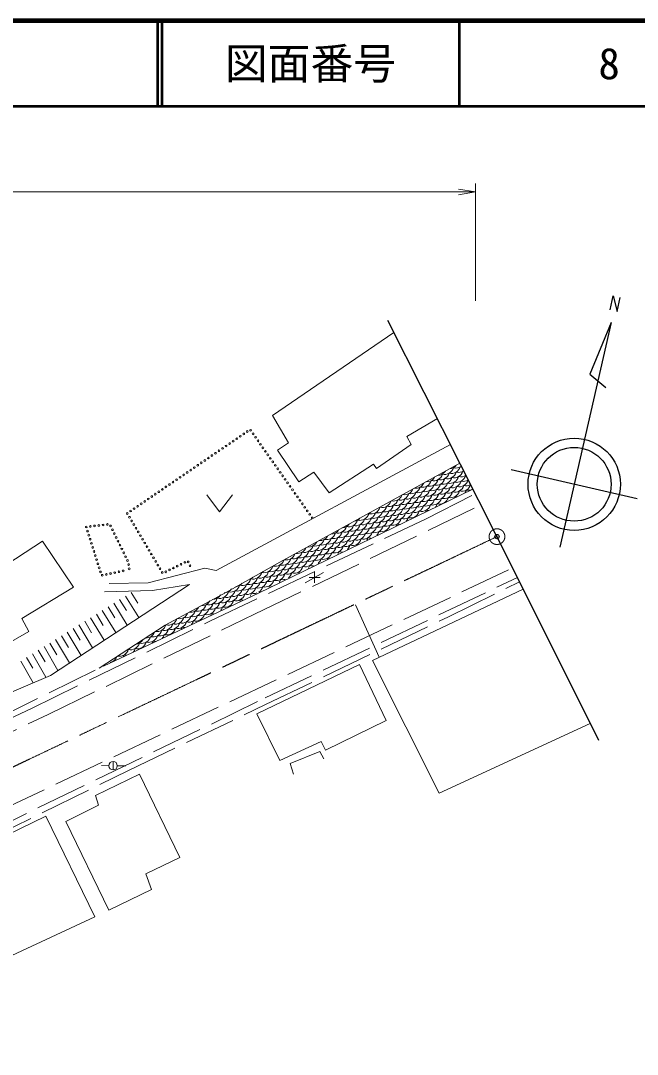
# Model space of a CAD drawing. Units: millimetres, scale not verified. Extents: x 40000 to 680000, y 20000 to 380000.
# Drawn here: x 492774 to 564793, y 259284 to 380000 of the extents above; entities that cross this region are included whole.
import ezdxf
from ezdxf.enums import TextEntityAlignment as Align

# ---------------------------------------------------------------- set-up
doc = ezdxf.new("R2010")
doc.units = ezdxf.units.MM
doc.header["$LTSCALE"] = 1000
doc.header["$PDMODE"] = 32
doc.header["$PDSIZE"] = 500
doc.linetypes.add('CHAIN', pattern=[18.5, 12, -1.5, 3.5, -1.5])
doc.linetypes.add('DASHED', pattern=[7.5, 6, -1.5])
for name, color, linetype, lineweight in [('M-BMK', 2, 'CHAIN', 13), ('M-BMK-OTRS', 5, 'Continuous', 25), ('M-BMK-SRVR', 3, 'Continuous', 25), ('M-STR-HTXT', 7, 'Continuous', 13), ('M-TTL', 2, 'Continuous', 140), ('M-TTL-LINE', 7, 'Continuous', 50), ('M-WORK', 1, 'Continuous', 13)]:
    doc.layers.add(name, color=color, linetype=linetype, lineweight=lineweight)
doc.layers.add('M-OTRS', color=6, linetype='Continuous')
doc.layers.add('M-TTL-TXT', color=7, linetype='Continuous')
doc.styles.add('ＭＳ ゴシック', font='')
doc.styles.get('ＭＳ ゴシック').set_extended_font_data('MS Gothic')

# ---------------------------------------------------------------- blocks, each defined once
blk = doc.blocks.new('plus')
at = {"color": 0, "linetype": 'Continuous', "lineweight": -2}
for p, q in [((-1.25, 0), (1.25, 0)), ((0, -1.25), (0, 1.25))]:
    blk.add_line(p, q, dxfattribs=at)
blk = doc.blocks.new('open_arrow')
at = {"color": 0, "linetype": 'Continuous', "lineweight": -2}
blk.add_lwpolyline([(7.5, 1.25), (0, 0), (7.5, -1.25)], dxfattribs=at)

msp = doc.modelspace()

# ---------------------------------------------------------------- linework, layer by layer
at = {"layer": 'M-BMK'}
msp.add_circle((548403, 319744), 918, dxfattribs=at)
msp.add_open_spline([(548403, 319744), (503597, 298421), (503597, 298421), (458791, 277098)], degree=3, dxfattribs=at)
at = {"layer": 'M-BMK-OTRS'}
for q in [(535644, 344982), (560250, 295967)]:
    msp.add_line((548403, 319744), q, dxfattribs=at)
at = {"layer": 'M-BMK-SRVR'}
for p, q in [((561602, 346232), (561972, 347853)), ((561972, 347853), (562442, 346035)), ((562442, 346035), (562805, 347664)), ((561747, 344761), (555740, 318506)), ((561747, 344761), (559255, 338700)), ((559255, 338700), (561115, 337169)), ((564774, 324175), (550071, 327539))]:
    msp.add_line(p, q, dxfattribs=at)
for radius in [5387, 4309]:
    msp.add_circle((557422, 325857), radius, dxfattribs=at)
at = {"layer": 'M-OTRS'}
msp.add_point((548403, 319744), dxfattribs=at)
at = {"layer": 'M-STR-HTXT'}
for p, q in [((545900, 347278), (545900, 361000)), ((91175, 360000), (545900, 360000))]:
    msp.add_line(p, q, dxfattribs=at)
at = {"layer": 'M-TTL'}
msp.add_line((680000, 380000), (40000, 380000), dxfattribs=at)
at = {"layer": 'M-TTL-LINE'}
for p, q in [((508747, 380000), (508747, 370000)), ((509247, 380000), (509247, 370000)), ((543997, 380000), (543997, 370000)), ((40000, 370000), (680000, 370000))]:
    msp.add_line(p, q, dxfattribs=at)
at = {"layer": 'M-WORK'}
for p, q in [((522174, 333904), (536346, 343594)), ((524051, 330691), (522174, 333904)), ((541438, 333521), (537889, 331441)), ((537889, 331441), (538381, 330503)), ((542971, 330489), (515601, 315801)), ((522761, 329823), (524051, 330691)), ((525247, 326141), (522761, 329823)), ((538381, 330503), (534347, 327689)), ((544074, 328307), (523048, 316762)), ((527006, 327266), (525247, 326141)), ((528788, 324851), (527006, 327266)), ((533972, 328205), (528788, 324851)), ((534347, 327689), (533972, 328205)), ((520562, 313151), (545598, 325293)), ((514503, 324628), (516003, 322628)), ((516003, 322628), (517503, 324628)), ((489074, 315165), (495337, 319211)), ((495337, 319211), (498925, 313828)), ((523048, 316762), (516903, 313315)), ((514282, 316065), (507660, 314351)), ((515601, 315801), (514282, 316065)), ((525999, 314349), (528124, 315555)), ((496266, 303544), (512481, 314169)), ((507660, 314351), (503125, 314257)), ((508176, 313444), (512481, 314169)), ((498925, 313828), (492909, 310170)), ((502455, 304613), (520562, 313151)), ((502578, 313303), (508176, 313444)), ((505014, 312808), (506567, 310295)), ((505694, 313230), (506473, 311975)), ((516903, 313315), (509632, 309398)), ((533860, 305293), (551464, 313602)), ((502976, 311541), (503766, 310247)), ((503655, 311964), (505220, 309412)), ((504335, 312386), (505119, 311111)), ((531862, 311777), (534650, 305665)), ((500937, 310275), (502524, 307645)), ((501617, 310697), (502412, 309383)), ((502296, 311119), (503872, 308528)), ((492909, 310170), (493718, 308657)), ((499578, 309430), (501175, 306761)), ((500258, 309852), (501059, 308519)), ((509632, 309398), (501955, 304368)), ((493718, 308657), (489461, 306229)), ((497540, 308163), (498351, 306791)), ((498219, 308586), (499827, 305878)), ((498899, 309008), (499705, 307655)), ((495501, 306897), (497129, 304110)), ((496181, 307319), (496997, 305927)), ((496860, 307741), (498478, 304994)), ((493463, 305630), (494191, 304367)), ((494142, 306052), (495727, 303315)), ((494822, 306475), (495617, 305107)), ((492783, 305208), (494235, 302680)), ((520351, 299065), (532348, 304800)), ((532348, 304800), (535444, 298256)), ((541635, 289777), (533860, 305293)), ((487396, 299766), (496266, 303544)), ((523024, 293612), (520351, 299065)), ((535444, 298256), (528372, 294808)), ((559280, 297913), (541635, 289777)), ((527879, 295829), (523024, 293612)), ((528372, 294808), (527879, 295829)), ((524256, 293260), (527704, 294668)), ((527704, 294668), (528196, 293788)), ((503561, 292493), (503561, 293493)), ((503100, 293044), (502212, 293025)), ((504051, 292973), (505063, 292957)), ((524643, 291994), (524256, 293260)), ((501502, 289528), (506662, 291991)), ((506662, 291991), (511353, 282281)), ((501854, 288379), (501502, 289528)), ((498031, 286456), (501854, 288379)), ((503074, 276136), (498031, 286456)), ((511353, 282281), (507389, 280381)), ((507389, 280381), (508069, 278528)), ((508069, 278528), (503074, 276136))]:
    msp.add_line(p, q, dxfattribs=at)
at = {"layer": 'M-WORK', "linetype": 'DASHED'}
msp.add_line((489355, 298173), (502455, 304613), dxfattribs=at)
for points in [[(475410, 290885), (494028, 299671), (514949, 309897), (540116, 321835), (545877, 324740)], [(251055, 258906), (278710, 259796), (309740, 261309), (347912, 262541), (388441, 264018), (399981, 264405), (411732, 265777), (429604, 269436), (445084, 274819), (473334, 288223), (495991, 298989), (520091, 310669), (546536, 323436)], [(264154, 227152), (263995, 236282), (265209, 240557), (268745, 244514), (274392, 248578), (280619, 250214), (308957, 253222), (323681, 254119), (387219, 255913), (399620, 256283), (412497, 257813), (427009, 260768), (445691, 266890), (469755, 277972), (550222, 316095)], [(420497, 257082), (434356, 260555), (444544, 264002), (458562, 269843), (481830, 280874), (505365, 292441), (521375, 300120), (542728, 310385), (551028, 314477)], [(420540, 257814), (434371, 261218), (450616, 267121), (481295, 281513), (521324, 300903), (550785, 314965)]]:
    msp.add_lwpolyline(points, dxfattribs=at)
at = {"layer": 'M-WORK'}
msp.add_lwpolyline([(462341, 270870), (495694, 287112), (501418, 275358), (467869, 259730)], close=True, dxfattribs=at)
for centre, radius in [((519242, 332022), 100), ((519628, 332158), 100), ((517589, 330896), 100), ((518002, 331178), 100), ((518415, 331459), 100), ((518829, 331741), 100), ((519916, 331749), 100), ((520204, 331340), 100), ((520492, 330931), 100), ((515523, 329488), 100), ((515936, 329770), 100), ((516349, 330051), 100), ((516763, 330333), 100), ((517176, 330614), 100), ((520779, 330522), 100), ((521067, 330113), 100), ((521355, 329704), 100), ((513870, 328362), 100), ((514283, 328644), 100), ((514697, 328925), 100), ((515110, 329207), 100), ((521642, 329296), 100), ((521930, 328887), 100), ((522218, 328478), 100), ((512217, 327236), 100), ((512631, 327517), 100), ((513044, 327799), 100), ((513457, 328081), 100), ((522506, 328069), 100), ((522793, 327660), 100), ((523081, 327251), 100), ((510565, 326110), 100), ((510978, 326391), 100), ((511391, 326673), 100), ((511804, 326954), 100), ((523369, 326842), 100), ((523656, 326433), 100), ((523944, 326024), 100), ((508499, 324702), 100), ((508912, 324984), 100), ((509325, 325265), 100), ((509738, 325547), 100), ((510151, 325828), 100), ((524232, 325615), 100), ((524520, 325206), 100), ((524807, 324797), 100), ((506846, 323576), 100), ((507259, 323857), 100), ((507672, 324139), 100), ((508085, 324420), 100), ((525095, 324388), 100), ((525383, 323979), 100), ((525670, 323571), 100), ((505227, 322442), 100), ((505606, 322731), 100), ((506019, 323013), 100), ((506433, 323294), 100), ((525958, 323162), 100), ((526246, 322753), 100), ((526533, 322344), 100), ((501905, 321051), 100), ((502401, 321108), 100), ((502898, 321166), 100), ((505482, 322012), 100), ((505737, 321582), 100), ((505992, 321152), 100), ((526821, 321935), 100), ((500433, 320867), 100), ((500584, 320390), 100), ((500735, 319913), 100), ((500911, 320936), 100), ((501408, 320994), 100), ((503271, 320997), 100), ((503490, 320548), 100), ((503710, 320098), 100), ((506247, 320722), 100), ((506502, 320292), 100), ((506757, 319862), 100), ((500886, 319437), 100), ((501037, 318960), 100), ((503929, 319649), 100), ((504148, 319200), 100), ((504368, 318750), 100), ((507012, 319432), 100), ((507267, 319002), 100), ((501188, 318483), 100), ((501339, 318007), 100), ((501490, 317530), 100), ((504587, 318301), 100), ((504806, 317852), 100), ((505026, 317402), 100), ((507522, 318572), 100), ((507777, 318141), 100), ((508032, 317711), 100), ((501641, 317053), 100), ((501792, 316577), 100), ((505245, 316953), 100), ((505386, 316480), 100), ((508287, 317281), 100), ((508542, 316851), 100), ((508797, 316421), 100), ((511056, 316298), 100), ((511504, 316519), 100), ((511952, 316741), 100), ((512340, 316789), 100), ((512552, 316336), 100), ((501943, 316100), 100), ((502094, 315623), 100), ((502295, 315231), 100), ((502784, 315332), 100), ((503274, 315433), 100), ((503764, 315535), 100), ((504253, 315636), 100), ((504743, 315737), 100), ((505448, 315984), 100), ((509052, 315991), 100), ((509307, 315561), 100), ((509711, 315634), 100), ((510159, 315855), 100), ((510608, 316076), 100), ((503561, 292993), 500)]:
    msp.add_circle(centre, radius, dxfattribs=at)
for centre, start, end in [((541477, 327979), 271.12496, 326.4877), ((541777, 327459), 256.39718, 343.60282), ((542277, 328094), 256.39718, 343.60282), ((542577, 327574), 256.39718, 343.60282), ((543076, 328209), 256.39718, 343.60282), ((542776, 328729), 274.9098, 322.70286), ((543376, 327689), 256.39718, 343.60282), ((543576, 328844), 256.39718, 307.55739), ((543876, 328324), 256.39718, 305.77629), ((544375, 328959), 256.39718, 265.6491), ((544675, 328439), 256.39718, 263.57513), ((538879, 326479), 264.70807, 332.9046), ((539679, 326594), 256.39718, 343.60282), ((540178, 327229), 267.76672, 329.84594), ((540478, 326709), 256.39718, 343.60282), ((540978, 327344), 256.39718, 343.60282), ((541278, 326824), 256.39718, 343.60282), ((541578, 326304), 256.39718, 343.60282), ((542077, 326939), 256.39718, 343.60282), ((542377, 326420), 256.39718, 343.60282), ((542877, 327054), 256.39718, 343.60282), ((543177, 326535), 256.39718, 343.60282), ((543676, 327170), 256.39718, 343.60282), ((543976, 326650), 256.39718, 343.60282), ((544176, 327804), 256.39718, 304.00389), ((544476, 327285), 256.39718, 302.23837), ((544975, 327920), 256.39718, 261.45071), ((545275, 327400), 256.39718, 259.26882), ((537080, 325094), 256.39718, 343.60282), ((537580, 325729), 261.8738, 335.73886), ((537880, 325209), 256.39718, 343.60282), ((538379, 325844), 256.39718, 343.60282), ((538679, 325324), 256.39718, 343.60282), ((539179, 325959), 256.39718, 343.60282), ((539479, 325439), 256.39718, 343.60282), ((539979, 326074), 256.39718, 343.60282), ((540279, 325554), 256.39718, 343.60282), ((540579, 325035), 256.39718, 343.60282), ((540778, 326189), 256.39718, 343.60282), ((541078, 325670), 256.39718, 343.60282), ((541378, 325150), 256.39718, 343.60282), ((541878, 325785), 256.39718, 343.60282), ((542178, 325265), 256.39718, 343.60282), ((542677, 325900), 256.39718, 343.60282), ((542977, 325380), 256.39718, 343.60282), ((543477, 326015), 256.39718, 343.60282), ((544276, 326130), 256.39718, 343.60282), ((544776, 326765), 256.39718, 300.478), ((543777, 325496), 322.42067, 343.60282), ((545076, 326246), 256.39718, 291.3894), ((545575, 326880), 256.39718, 257.02105), ((534982, 324229), 256.69781, 340.91485), ((535781, 324344), 256.39718, 343.60282), ((536281, 324979), 259.21502, 338.39764), ((536581, 324459), 256.39718, 343.60282), ((536881, 323939), 256.39718, 343.60282), ((537380, 324574), 256.39718, 343.60282), ((537680, 324054), 256.39718, 343.60282), ((538180, 324689), 256.39718, 343.60282), ((538480, 324170), 256.39718, 343.60282), ((538979, 324804), 256.39718, 343.60282), ((539279, 324285), 256.39718, 343.60282), ((539779, 324920), 256.39718, 343.60282), ((540079, 324400), 256.39718, 343.60282), ((540879, 324515), 256.39718, 343.60282), ((540379, 323880), 320.53513, 343.60282), ((541678, 324630), 256.39718, 343.60282), ((541179, 323996), 342.48064, 343.60282), ((542478, 324746), 256.39718, 257.72062), ((542478, 324746), 333.60622, 343.60282), ((543777, 325496), 256.39718, 268.90617), ((532384, 322729), 256.39718, 343.60282), ((533183, 322844), 256.39718, 343.60282), ((532883, 323363), 285.85934, 311.75332), ((533683, 323479), 256.39718, 343.31516), ((533983, 322959), 256.39718, 343.60282), ((534482, 323594), 256.39718, 343.60282), ((534782, 323074), 256.39718, 343.60282), ((535282, 323709), 256.39718, 343.60282), ((535582, 323189), 256.39718, 343.60282), ((535882, 322670), 256.39718, 343.60282), ((536081, 323824), 256.39718, 343.60282), ((536381, 323304), 256.39718, 343.60282), ((536681, 322785), 256.39718, 343.60282), ((537181, 323420), 256.39718, 343.60282), ((537481, 322900), 256.39718, 343.60282), ((537980, 323535), 256.39718, 343.60282), ((538280, 323015), 256.39718, 343.60282), ((538780, 323650), 256.39718, 343.60282), ((539579, 323765), 256.39718, 343.60282), ((539080, 323130), 332.25023, 343.60282), ((540379, 323880), 256.39718, 270.79171), ((530285, 321863), 275.31356, 322.29911), ((531085, 321979), 256.39718, 343.60282), ((531385, 321459), 256.39718, 343.60282), ((531884, 322094), 256.39718, 343.60282), ((531584, 322613), 279.8637, 317.74897), ((532184, 321574), 256.39718, 343.60282), ((532684, 322209), 256.39718, 343.60282), ((532984, 321689), 256.39718, 343.60282), ((533483, 322324), 256.39718, 343.60282), ((533783, 321804), 256.39718, 343.60282), ((534283, 322439), 256.39718, 343.60282), ((534583, 321920), 256.39718, 343.60282), ((535082, 322554), 256.39718, 343.60282), ((535382, 322035), 256.39718, 343.60282), ((536182, 322150), 256.39718, 343.60282), ((535682, 321515), 330.84954, 343.60282), ((536981, 322265), 256.39718, 272.82182), ((536981, 322265), 318.50502, 343.60282), ((537781, 322380), 341.34401, 343.60282), ((539080, 323130), 256.39718, 259.07662), ((528487, 320479), 256.39718, 343.60282), ((528986, 321113), 271.47629, 326.13637), ((529286, 320594), 256.39718, 343.60282), ((529786, 321229), 256.39718, 343.60282), ((530086, 320709), 256.39718, 343.60282), ((530585, 321344), 256.39718, 343.60282), ((530885, 320824), 256.39718, 343.60282), ((531185, 320304), 256.39718, 343.60282), ((531685, 320939), 256.39718, 343.60282), ((531985, 320420), 256.39718, 343.60282), ((532484, 321054), 256.39718, 343.60282), ((532784, 320535), 256.39718, 343.60282), ((533284, 321170), 256.39718, 343.60282), ((534083, 321285), 256.39718, 343.60282), ((533584, 320650), 316.28755, 343.60282), ((534883, 321400), 256.39718, 343.60282), ((534383, 320765), 340.18491, 343.60282), ((535682, 321515), 256.39718, 260.4773), ((526388, 319613), 264.99858, 332.61408), ((526688, 319094), 256.39718, 343.60282), ((527188, 319729), 256.39718, 343.60282), ((527488, 319209), 256.39718, 343.60282), ((527687, 320363), 268.08284, 329.52982), ((527987, 319844), 256.39718, 343.60282), ((528287, 319324), 256.39718, 343.60282), ((528787, 319959), 256.39718, 343.60282), ((529087, 319439), 256.39718, 343.60282), ((529586, 320074), 256.39718, 343.60282), ((529886, 319554), 256.39718, 343.60282), ((530386, 320189), 256.39718, 343.60282), ((530686, 319670), 256.39718, 343.60282), ((530186, 319035), 313.81401, 343.60282), ((531485, 319785), 256.39718, 343.60282), ((530986, 319150), 339.00146, 343.60282), ((532285, 319900), 256.39718, 261.92834), ((532285, 319900), 329.3985, 343.60282), ((533584, 320650), 256.39718, 275.03929), ((523790, 318113), 259.4703, 338.14236), ((524590, 318229), 256.39718, 343.60282), ((525089, 318863), 262.14468, 335.46798), ((525389, 318344), 256.39718, 343.60282), ((525689, 317824), 256.39718, 343.60282), ((525889, 318979), 256.39718, 343.60282), ((526189, 318459), 256.39718, 343.60282), ((526489, 317939), 256.39718, 343.60282), ((526988, 318574), 256.39718, 343.60282), ((527288, 318054), 256.39718, 343.60282), ((527788, 318689), 256.39718, 343.60282), ((528088, 318170), 256.39718, 343.60282), ((528587, 318804), 256.39718, 343.60282), ((529387, 318920), 256.39718, 343.60282), ((528887, 318285), 327.8902, 343.60282), ((530186, 319035), 256.39718, 277.51283), ((521192, 316613), 256.39718, 343.08323), ((521992, 316729), 256.39718, 343.60282), ((522491, 317363), 256.94036, 340.6723), ((522791, 316844), 256.39718, 343.60282), ((523291, 317479), 256.39718, 343.60282), ((523591, 316959), 256.39718, 343.60282), ((524090, 317594), 256.39718, 343.60282), ((524390, 317074), 256.39718, 343.60282), ((524890, 317709), 256.39718, 343.60282), ((525190, 317189), 256.39718, 343.60282), ((525989, 317304), 256.39718, 343.60282), ((525490, 316670), 326.31608, 343.60282), ((526789, 317420), 256.39718, 280.36633), ((526789, 317420), 310.96051, 343.60282), ((527588, 317535), 337.79152, 343.60282), ((528887, 318285), 256.39718, 263.43664), ((519893, 315863), 256.39718, 343.60282), ((520692, 315979), 256.39718, 343.60282), ((520392, 316498), 286.60464, 311.00802), ((520992, 315459), 256.39718, 343.60282), ((521492, 316094), 256.39718, 343.60282), ((521792, 315574), 256.39718, 343.60282), ((522292, 316209), 256.39718, 343.60282), ((522592, 315689), 256.39718, 343.60282), ((523091, 316324), 256.39718, 343.60282), ((523891, 316439), 256.39718, 343.60282), ((523391, 315804), 307.45412, 343.60282), ((524690, 316554), 256.39718, 343.60282), ((524191, 315920), 336.55263, 343.60282), ((525490, 316670), 256.39718, 265.01076), ((517295, 314363), 256.39718, 343.60282), ((518094, 314479), 256.39718, 343.60282), ((517794, 314998), 275.72397, 321.8887), ((518594, 315113), 256.39718, 343.60282), ((518894, 314594), 256.39718, 343.60282), ((519393, 315229), 256.39718, 343.60282), ((519093, 315748), 280.37005, 317.24261), ((519693, 314709), 256.39718, 343.60282), ((520193, 315344), 256.39718, 343.60282), ((520493, 314824), 256.39718, 343.60282), ((519993, 314189), 302.33405, 343.60282), ((521292, 314939), 256.39718, 343.60282), ((520793, 314304), 335.282, 343.60282), ((522092, 315054), 256.39718, 266.66151), ((522092, 315054), 324.66533, 343.60282), ((523391, 315804), 256.39718, 283.87272), ((515196, 313498), 268.40193, 329.21073), ((515496, 312979), 256.39718, 343.60282), ((515996, 313613), 256.39718, 343.60282), ((516296, 313094), 256.39718, 343.60282), ((516495, 314248), 271.83183, 325.78083), ((516795, 313729), 256.39718, 343.60282), ((517095, 313209), 256.39718, 343.60282), ((517595, 313844), 256.39718, 343.60282), ((517895, 313324), 256.39718, 343.60282), ((518394, 313959), 256.39718, 343.60282), ((519194, 314074), 256.39718, 343.60282), ((518694, 313439), 322.92391, 343.60282), ((519993, 314189), 256.39718, 288.99279), ((512598, 311998), 262.41729, 335.19537), ((513398, 312113), 256.39718, 343.60282), ((513897, 312748), 265.29131, 332.32136), ((514197, 312229), 256.39718, 343.60282), ((514697, 312863), 256.39718, 343.60282), ((514997, 312344), 256.39718, 343.60282), ((515796, 312459), 256.39718, 343.60282), ((515297, 311824), 321.07307, 343.60282), ((516596, 312574), 256.39718, 343.60282), ((516096, 311939), 342.79326, 343.60282), ((517395, 312689), 256.39718, 257.35047), ((517395, 312689), 333.97637, 343.60282), ((518694, 313439), 256.39718, 268.40293), ((510800, 310613), 256.39718, 343.60282), ((511299, 311248), 259.72698, 337.88568), ((511599, 310729), 256.39718, 343.60282), ((512099, 311363), 256.39718, 343.60282), ((512399, 310844), 256.39718, 343.60282), ((512898, 311479), 256.39718, 343.60282), ((513198, 310959), 256.39718, 343.60282), ((513698, 311594), 256.39718, 343.60282), ((514497, 311709), 256.39718, 343.60282), ((513998, 311074), 332.63194, 343.60282), ((515297, 311824), 256.39718, 270.25378), ((508701, 309748), 260.84461, 342.85033), ((509501, 309863), 256.39718, 343.60282), ((509801, 309344), 256.39718, 343.60282), ((510000, 310498), 257.18405, 340.42861), ((510300, 309979), 256.39718, 343.60282), ((511100, 310094), 256.39718, 343.60282), ((510600, 309459), 331.24422, 343.60282), ((511899, 310209), 256.39718, 272.24009), ((511899, 310209), 319.08675, 343.60282), ((512699, 310324), 341.66257, 343.60282), ((513998, 311074), 256.39718, 258.6949), ((506903, 308363), 256.39718, 343.60282), ((507402, 308998), 267.96326, 338.50832), ((507702, 308479), 256.39718, 343.60282), ((508202, 309113), 256.39718, 343.60282), ((509001, 309229), 256.39718, 343.60282), ((508502, 308594), 316.9269, 343.60282), ((509301, 308709), 340.50991, 343.60282), ((510600, 309459), 256.39718, 260.08262), ((504804, 307498), 289.6759, 316.79568), ((505604, 307613), 256.39718, 343.60282), ((505104, 306979), 317.0446, 343.60282), ((506403, 307729), 256.39718, 343.60282), ((506103, 308248), 276.6506, 329.82098), ((505904, 307094), 339.94796, 343.60282), ((507203, 307844), 256.39718, 260.84395), ((507203, 307844), 329.80783, 343.60282), ((508502, 308594), 256.39718, 274.39994), ((503005, 306113), 280.88794, 338.79783), ((504304, 306863), 260.59634, 343.60282), ((503805, 306229), 330.74358, 343.60282), ((505104, 306979), 256.39718, 273.4434), ((502506, 305479), 340.83644, 343.60282), ((503805, 306229), 256.39718, 259.74442)]:
    msp.add_arc(centre, 1088, start, end, dxfattribs=at)

# ---------------------------------------------------------------- block references
at = {"layer": 'M-STR-HTXT', "xscale": 267, "yscale": 267, "rotation": 180}
msp.add_blockref('open_arrow', (545900, 360000), dxfattribs=at)
at = {"layer": 'M-WORK', "xscale": 520, "yscale": 520}
msp.add_blockref('plus', (527108, 314978), dxfattribs=at)

# ---------------------------------------------------------------- texts
at = {"layer": 'M-TTL-TXT', "style": 'ＭＳ ゴシック'}
for s, p in [('図面番号', (526622, 375000)), ('8', (561497, 375000))]:
    msp.add_text(s, height=3666, dxfattribs=at).set_placement(p, align=Align.MIDDLE_CENTER)

doc.saveas('drawing.dxf')
